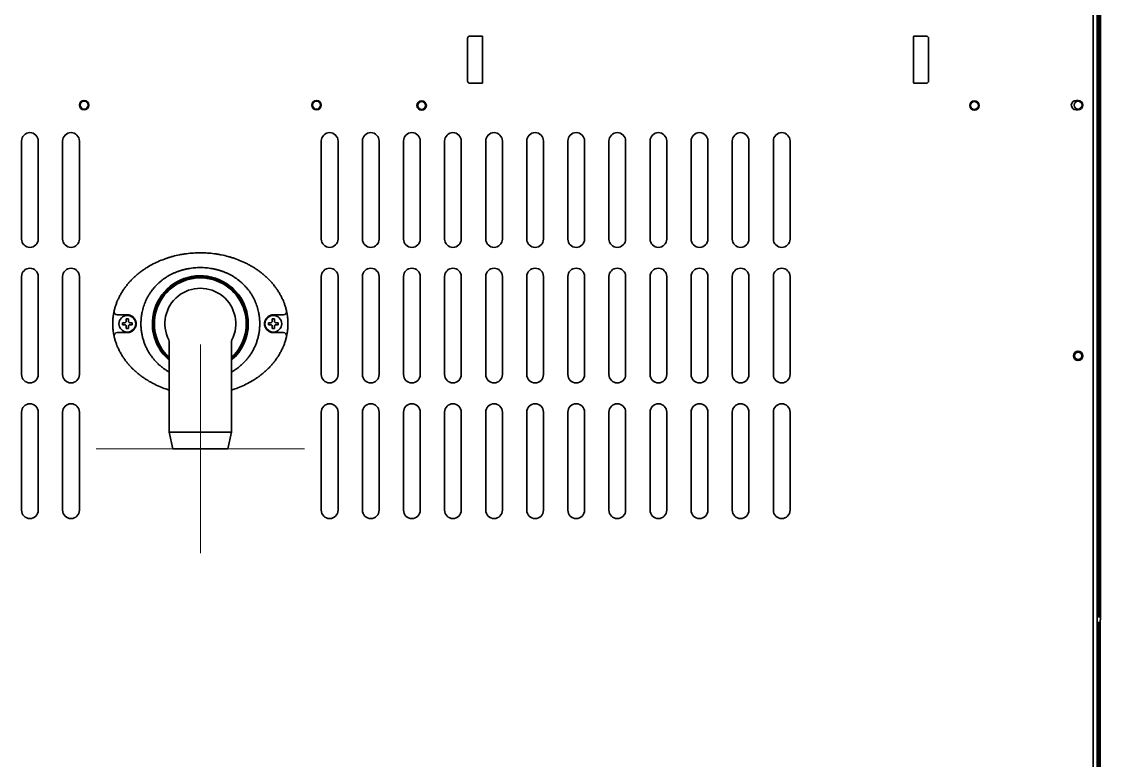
# Model space of a CAD drawing. Extents: x 5809 to 10669, y -850 to 3886.
# Drawn here: x 8717 to 9235, y 3190 to 3544 of the extents above; entities that cross this region are included whole.
import ezdxf

# ---------------------------------------------------------------- set-up
doc = ezdxf.new("R2010")
doc.units = 0
doc.header["$LTSCALE"] = 5
doc.layers.get('0').update_dxf_attribs({"linetype": 'CONTINUOUS', "lineweight": 0})
doc.layers.add('1', color=7, linetype='CONTINUOUS', true_color=0xffffff)

msp = doc.modelspace()

# ---------------------------------------------------------------- linework, layer by layer
at = {"color": 6}
for p, q in [((8803.07, 3389.13), (8803.07, 3289.13)), ((8753.07, 3339.13), (8853.07, 3339.13))]:
    msp.add_line(p, q, dxfattribs=at)
at = {"layer": '1', "color": 7, "linetype": 'Continuous', "lineweight": 35}
for p, q in [((9233.07, 2751.53), (9233.07, 3749.53)), ((9233.89, 3745.73), (9233.89, 3258.23)), ((9234.57, 3257.23), (9234.57, 3748.73)), ((9231.07, 2864.79), (9231.07, 3703.47)), ((8931.17, 3515.43), (8931.17, 3536.03)), ((8932.17, 3537.03), (8938.07, 3537.03)), ((8938.37, 3536.73), (8938.37, 3514.73)), ((9144.97, 3514.73), (9144.97, 3536.73)), ((9145.27, 3537.03), (9151.17, 3537.03)), ((9152.17, 3536.03), (9152.17, 3515.43)), ((8938.07, 3514.43), (8932.17, 3514.43)), ((9151.17, 3514.43), (9145.27, 3514.43)), ((9223.87, 3506.18), (9222.87, 3506.18)), ((9222.87, 3501.68), (9223.87, 3501.68)), ((8717.37, 3486.73), (8717.37, 3439.73)), ((8725.37, 3439.73), (8725.37, 3486.73)), ((8737.07, 3486.73), (8737.07, 3439.73)), ((8745.07, 3439.73), (8745.07, 3486.73)), ((8861.07, 3439.73), (8861.07, 3486.73)), ((8869.07, 3486.73), (8869.07, 3439.73)), ((8880.77, 3439.73), (8880.77, 3486.73)), ((8888.77, 3486.73), (8888.77, 3439.73)), ((8900.47, 3439.73), (8900.47, 3486.73)), ((8908.47, 3486.73), (8908.47, 3439.73)), ((8920.17, 3439.73), (8920.17, 3486.73)), ((8928.17, 3486.73), (8928.17, 3439.73)), ((8939.87, 3439.73), (8939.87, 3486.73)), ((8947.87, 3486.73), (8947.87, 3439.73)), ((8959.57, 3439.73), (8959.57, 3486.73)), ((8967.57, 3486.73), (8967.57, 3439.73)), ((8979.27, 3439.73), (8979.27, 3486.73)), ((8987.27, 3486.73), (8987.27, 3439.73)), ((8998.97, 3439.73), (8998.97, 3486.73)), ((9006.97, 3486.73), (9006.97, 3439.73)), ((9018.67, 3439.73), (9018.67, 3486.73)), ((9026.67, 3486.73), (9026.67, 3439.73)), ((9038.37, 3439.73), (9038.37, 3486.73)), ((9046.37, 3486.73), (9046.37, 3439.73)), ((9058.07, 3439.73), (9058.07, 3486.73)), ((9066.07, 3486.73), (9066.07, 3439.73)), ((9077.77, 3439.73), (9077.77, 3486.73)), ((9085.77, 3486.73), (9085.77, 3439.73)), ((8717.37, 3421.73), (8717.37, 3374.73)), ((8725.37, 3374.73), (8725.37, 3421.73)), ((8737.07, 3421.73), (8737.07, 3374.73)), ((8745.07, 3374.73), (8745.07, 3421.73)), ((8861.07, 3374.73), (8861.07, 3421.73)), ((8869.07, 3421.73), (8869.07, 3374.73)), ((8880.77, 3374.73), (8880.77, 3421.73)), ((8888.77, 3421.73), (8888.77, 3374.73)), ((8900.47, 3374.73), (8900.47, 3421.73)), ((8908.47, 3421.73), (8908.47, 3374.73)), ((8920.17, 3374.73), (8920.17, 3421.73)), ((8928.17, 3421.73), (8928.17, 3374.73)), ((8939.87, 3374.73), (8939.87, 3421.73)), ((8947.87, 3421.73), (8947.87, 3374.73)), ((8959.57, 3374.73), (8959.57, 3421.73)), ((8967.57, 3421.73), (8967.57, 3374.73)), ((8979.27, 3374.73), (8979.27, 3421.73)), ((8987.27, 3421.73), (8987.27, 3374.73)), ((8998.97, 3374.73), (8998.97, 3421.73)), ((9006.97, 3421.73), (9006.97, 3374.73)), ((9018.67, 3374.73), (9018.67, 3421.73)), ((9026.67, 3421.73), (9026.67, 3374.73)), ((9038.37, 3374.73), (9038.37, 3421.73)), ((9046.37, 3421.73), (9046.37, 3374.73)), ((9058.07, 3374.73), (9058.07, 3421.73)), ((9066.07, 3421.73), (9066.07, 3374.73)), ((9077.77, 3374.73), (9077.77, 3421.73)), ((9085.77, 3421.73), (9085.77, 3374.73)), ((8765.77, 3399.13), (8765.77, 3399.63)), ((8765.77, 3398.63), (8765.77, 3399.13)), ((8770.37, 3399.63), (8770.37, 3399.13)), ((8770.37, 3399.13), (8770.37, 3398.63)), ((8835.77, 3399.13), (8835.77, 3399.63)), ((8835.77, 3398.63), (8835.77, 3399.13)), ((8840.37, 3399.63), (8840.37, 3399.13)), ((8840.37, 3399.13), (8840.37, 3398.63)), ((8787.94, 3391.38), (8788.07, 3390.69)), ((8788.07, 3390.69), (8788.07, 3347.13)), ((8818.07, 3347.13), (8818.07, 3390.76)), ((8818.23, 3391.44), (8818.21, 3391.38)), ((8717.37, 3356.73), (8717.37, 3309.73)), ((8725.37, 3309.73), (8725.37, 3356.73)), ((8737.07, 3356.73), (8737.07, 3309.73)), ((8745.07, 3309.73), (8745.07, 3356.73)), ((8861.07, 3309.73), (8861.07, 3356.73)), ((8869.07, 3356.73), (8869.07, 3309.73)), ((8880.77, 3309.73), (8880.77, 3356.73)), ((8888.77, 3356.73), (8888.77, 3309.73)), ((8900.47, 3309.73), (8900.47, 3356.73)), ((8908.47, 3356.73), (8908.47, 3309.73)), ((8920.17, 3309.73), (8920.17, 3356.73)), ((8928.17, 3356.73), (8928.17, 3309.73)), ((8939.87, 3309.73), (8939.87, 3356.73)), ((8947.87, 3356.73), (8947.87, 3309.73)), ((8959.57, 3309.73), (8959.57, 3356.73)), ((8967.57, 3356.73), (8967.57, 3309.73)), ((8979.27, 3309.73), (8979.27, 3356.73)), ((8987.27, 3356.73), (8987.27, 3309.73)), ((8998.97, 3309.73), (8998.97, 3356.73)), ((9006.97, 3356.73), (9006.97, 3309.73)), ((9018.67, 3309.73), (9018.67, 3356.73)), ((9026.67, 3356.73), (9026.67, 3309.73)), ((9038.37, 3309.73), (9038.37, 3356.73)), ((9046.37, 3356.73), (9046.37, 3309.73)), ((9058.07, 3309.73), (9058.07, 3356.73)), ((9066.07, 3356.73), (9066.07, 3309.73)), ((9077.77, 3309.73), (9077.77, 3356.73)), ((9085.77, 3356.73), (9085.77, 3309.73)), ((8788.07, 3347.13), (8789.82, 3339.13)), ((8788.07, 3347.13), (8803.07, 3347.13)), ((8803.07, 3347.13), (8818.07, 3347.13)), ((8816.32, 3339.13), (8818.07, 3347.13)), ((8789.82, 3339.13), (8803.07, 3339.13)), ((8803.07, 3339.13), (8816.32, 3339.13)), ((9233.69, 2738.53), (9233.69, 3256.23)), ((9234.38, 2735.53), (9234.38, 3257.23))]:
    msp.add_line(p, q, dxfattribs=at)
for centre, radius in [((8747.37, 3503.93), 2.25), ((8747.37, 3503.93), 1.88), ((8858.77, 3503.93), 2.25), ((8858.77, 3503.93), 1.88), ((8909.17, 3503.73), 2.25), ((8909.17, 3503.73), 1.88), ((9174.17, 3503.73), 2.25), ((9174.17, 3503.73), 1.88), ((9223.87, 3503.93), 1.88), ((8768.07, 3399.13), 4), ((8838.07, 3399.13), 4), ((9223.87, 3383.73), 2.25), ((9223.87, 3383.73), 1.75)]:
    msp.add_circle(centre, radius, dxfattribs=at)
for centre, radius, start, end in [((8932.17, 3536.03), 1, 90, 180), ((8938.07, 3536.73), 0.3, 0, 90), ((9145.27, 3536.73), 0.3, 90, 180), ((9151.17, 3536.03), 1, 0, 90), ((8932.17, 3515.43), 1, 180, 270), ((8938.07, 3514.73), 0.3, 270, 0), ((9145.27, 3514.73), 0.3, 180, 270), ((9151.17, 3515.43), 1, 270, 0), ((9222.87, 3503.93), 2.25, 90, 270), ((9223.87, 3503.93), 2.25, 270, 90), ((8721.37, 3486.73), 4, 0, 180), ((8741.07, 3486.73), 4, 0, 180), ((8865.07, 3486.73), 4, 0, 180), ((8884.77, 3486.73), 4, 0, 180), ((8904.47, 3486.73), 4, 0, 180), ((8924.17, 3486.73), 4, 0, 180), ((8943.87, 3486.73), 4, 0, 180), ((8963.57, 3486.73), 4, 0, 180), ((8983.27, 3486.73), 4, 0, 180), ((9002.97, 3486.73), 4, 0, 180), ((9022.67, 3486.73), 4, 0, 180), ((9042.37, 3486.73), 4, 0, 180), ((9062.07, 3486.73), 4, 0, 180), ((9081.77, 3486.73), 4, 0, 180), ((8721.37, 3439.73), 4, 180, 0), ((8741.07, 3439.73), 4, 180, 0), ((8865.07, 3439.73), 4, 180, 0), ((8884.77, 3439.73), 4, 180, 0), ((8904.47, 3439.73), 4, 180, 0), ((8924.17, 3439.73), 4, 180, 0), ((8943.87, 3439.73), 4, 180, 0), ((8963.57, 3439.73), 4, 180, 0), ((8983.27, 3439.73), 4, 180, 0), ((9002.97, 3439.73), 4, 180, 0), ((9022.67, 3439.73), 4, 180, 0), ((9042.37, 3439.73), 4, 180, 0), ((9062.07, 3439.73), 4, 180, 0), ((9081.77, 3439.73), 4, 180, 0), ((8721.37, 3421.73), 4, 0, 180), ((8741.07, 3421.73), 4, 0, 180), ((8865.07, 3421.73), 4, 0, 180), ((8884.77, 3421.73), 4, 0, 180), ((8904.47, 3421.73), 4, 0, 180), ((8924.17, 3421.73), 4, 0, 180), ((8943.87, 3421.73), 4, 0, 180), ((8963.57, 3421.73), 4, 0, 180), ((8983.27, 3421.73), 4, 0, 180), ((9002.97, 3421.73), 4, 0, 180), ((9022.67, 3421.73), 4, 0, 180), ((9042.37, 3421.73), 4, 0, 180), ((9062.07, 3421.73), 4, 0, 180), ((9081.77, 3421.73), 4, 0, 180), ((8803.07, 3399.13), 23, 0, 229.2919), ((8803.07, 3399.13), 22.75, 311.2537, 228.7462), ((8803.07, 3399.13), 22.25, 90, 227.6156), ((8803.07, 3399.13), 22, 312.9883, 227.0118), ((8803.07, 3399.13), 22.25, 312.3844, 90), ((8803.07, 3399.13), 17, 332.905, 207.0951), ((8803.07, 3399.13), 23, 310.7025, 0), ((8721.37, 3374.73), 4, 180, 0), ((8741.07, 3374.73), 4, 180, 0), ((8865.07, 3374.73), 4, 180, 0), ((8884.77, 3374.73), 4, 180, 0), ((8904.47, 3374.73), 4, 180, 0), ((8924.17, 3374.73), 4, 180, 0), ((8943.87, 3374.73), 4, 180, 0), ((8963.57, 3374.73), 4, 180, 0), ((8983.27, 3374.73), 4, 180, 0), ((9002.97, 3374.73), 4, 180, 0), ((9022.67, 3374.73), 4, 180, 0), ((9042.37, 3374.73), 4, 180, 0), ((9062.07, 3374.73), 4, 180, 0), ((9081.77, 3374.73), 4, 180, 0), ((8721.37, 3356.73), 4, 0, 180), ((8741.07, 3356.73), 4, 0, 180), ((8865.07, 3356.73), 4, 0, 180), ((8884.77, 3356.73), 4, 0, 180), ((8904.47, 3356.73), 4, 0, 180), ((8924.17, 3356.73), 4, 0, 180), ((8943.87, 3356.73), 4, 0, 180), ((8963.57, 3356.73), 4, 0, 180), ((8983.27, 3356.73), 4, 0, 180), ((9002.97, 3356.73), 4, 0, 180), ((9022.67, 3356.73), 4, 0, 180), ((9042.37, 3356.73), 4, 0, 180), ((9062.07, 3356.73), 4, 0, 180), ((9081.77, 3356.73), 4, 0, 180), ((8721.37, 3309.73), 4, 180, 0), ((8741.07, 3309.73), 4, 180, 0), ((8865.07, 3309.73), 4, 180, 0), ((8884.77, 3309.73), 4, 180, 0), ((8904.47, 3309.73), 4, 180, 0), ((8924.17, 3309.73), 4, 180, 0), ((8943.87, 3309.73), 4, 180, 0), ((8963.57, 3309.73), 4, 180, 0), ((8983.27, 3309.73), 4, 180, 0), ((9002.97, 3309.73), 4, 180, 0), ((9022.67, 3309.73), 4, 180, 0), ((9042.37, 3309.73), 4, 180, 0), ((9062.07, 3309.73), 4, 180, 0), ((9081.77, 3309.73), 4, 180, 0)]:
    msp.add_arc(centre, radius, start, end, dxfattribs=at)
for centre, major_axis, start_param, end_param in [((8763.2, 3404.8), (-1.46, 0.32), 0, 1.780119), ((8842.95, 3404.8), (1.46, 0.32), 4.503066, 6.283185), ((8842.95, 3393.45), (-1.46, 0.32), 3.141593, 4.921712)]:
    msp.add_ellipse(centre, major_axis=major_axis, ratio=0.959106, start_param=start_param, end_param=end_param, dxfattribs=at)
at = {"layer": '1', "color": 7, "linetype": 'Continuous', "lineweight": 35, "extrusion": (0, 0, -1)}
msp.add_ellipse((8763.2, 3393.45), major_axis=(1.46, 0.32), ratio=0.959106, start_param=3.141593, end_param=4.921712, dxfattribs=at)
at = {"layer": '1', "color": 7, "linetype": 'Continuous', "lineweight": 35}
for points, degree, knots in [([(8761.73, 3405.12), (8761.86, 3405.67), (8761.99, 3406.22), (8762.3, 3407.31), (8762.64, 3408.38), (8763.05, 3409.44), (8763.32, 3410.09), (8763.37, 3410.22), (8763.48, 3410.48), (8763.65, 3410.87), (8763.83, 3411.25), (8764.2, 3412.01), (8764.46, 3412.51), (8765, 3413.49), (8765.28, 3413.97), (8765.87, 3414.92), (8766.18, 3415.38), (8766.82, 3416.3), (8767.16, 3416.76), (8767.67, 3417.42), (8767.85, 3417.64), (8768.12, 3417.97), (8768.21, 3418.08), (8768.39, 3418.3), (8768.84, 3418.83), (8769.31, 3419.36), (8770.08, 3420.17), (8770.87, 3420.97), (8772.1, 3422.11), (8772.96, 3422.83), (8773.83, 3423.54), (8774.27, 3423.88), (8774.95, 3424.38), (8775.18, 3424.54), (8775.52, 3424.79), (8775.64, 3424.87), (8775.87, 3425.03), (8775.99, 3425.11), (8776.57, 3425.5), (8777.04, 3425.81), (8778.47, 3426.7), (8779.45, 3427.25), (8781.43, 3428.28), (8782.44, 3428.76), (8784.5, 3429.64), (8785.55, 3430.04), (8786.74, 3430.45), (8786.88, 3430.5), (8787.14, 3430.59), (8787.28, 3430.63), (8787.68, 3430.76), (8787.95, 3430.85), (8788.76, 3431.09), (8789.3, 3431.25), (8790.93, 3431.69), (8792.02, 3431.94), (8793.4, 3432.21), (8793.82, 3432.29), (8794.24, 3432.36), (8794.51, 3432.41), (8794.65, 3432.43), (8795.35, 3432.55), (8795.9, 3432.63), (8797.57, 3432.84), (8798.68, 3432.95), (8800.91, 3433.09), (8802.02, 3433.13), (8804.24, 3433.12), (8805.35, 3433.09), (8807.58, 3432.94), (8808.69, 3432.83), (8810.36, 3432.61), (8810.91, 3432.53), (8811.61, 3432.41), (8811.75, 3432.39), (8812.02, 3432.34), (8812.44, 3432.27), (8812.85, 3432.19), (8814.23, 3431.92), (8815.32, 3431.66), (8816.93, 3431.22), (8817.47, 3431.07), (8818.53, 3430.74), (8819.06, 3430.57), (8820.63, 3430.03), (8821.66, 3429.63), (8823.71, 3428.75), (8824.71, 3428.28), (8826.2, 3427.51), (8826.7, 3427.24), (8827.43, 3426.82), (8827.67, 3426.68), (8828.04, 3426.47), (8828.16, 3426.39), (8828.4, 3426.25), (8829, 3425.88), (8829.59, 3425.5), (8830.52, 3424.87), (8830.98, 3424.54), (8831.87, 3423.88), (8832.32, 3423.54), (8833.18, 3422.83), (8834.04, 3422.11), (8834.86, 3421.36), (8835.66, 3420.58), (8836.06, 3420.18), (8836.83, 3419.36), (8837.2, 3418.94), (8837.66, 3418.41), (8837.75, 3418.3), (8837.94, 3418.08), (8838.21, 3417.76), (8838.47, 3417.43), (8838.99, 3416.76), (8839.32, 3416.31), (8839.96, 3415.39), (8840.27, 3414.92), (8840.86, 3413.97), (8841.14, 3413.49), (8841.69, 3412.51), (8841.94, 3412.02), (8842.43, 3411.01), (8842.66, 3410.49), (8842.93, 3409.84), (8842.99, 3409.71), (8843.09, 3409.45), (8843.14, 3409.32), (8843.29, 3408.92), (8843.39, 3408.65), (8843.67, 3407.85), (8843.84, 3407.31), (8844.15, 3406.22), (8844.29, 3405.68), (8844.41, 3405.12)], 3, [0, 0, 0, 0, 0.015625, 0.015625, 0.03125, 0.046875, 0.046875, 0.050781, 0.050781, 0.054687, 0.0625, 0.0625, 0.078125, 0.078125, 0.09375, 0.09375, 0.109375, 0.109375, 0.125, 0.125, 0.132812, 0.132812, 0.136719, 0.136719, 0.140625, 0.15625, 0.15625, 0.171875, 0.1875, 0.203125, 0.203125, 0.21875, 0.21875, 0.226562, 0.226562, 0.230469, 0.230469, 0.234375, 0.234375, 0.25, 0.25, 0.28125, 0.28125, 0.3125, 0.3125, 0.34375, 0.34375, 0.347656, 0.347656, 0.351562, 0.351562, 0.359375, 0.359375, 0.375, 0.375, 0.40625, 0.40625, 0.414062, 0.417969, 0.417969, 0.421875, 0.421875, 0.4375, 0.4375, 0.46875, 0.46875, 0.5, 0.5, 0.53125, 0.53125, 0.5625, 0.5625, 0.578125, 0.578125, 0.582031, 0.582031, 0.585937, 0.59375, 0.59375, 0.625, 0.625, 0.640625, 0.640625, 0.65625, 0.65625, 0.6875, 0.6875, 0.71875, 0.71875, 0.734375, 0.734375, 0.742187, 0.742187, 0.746094, 0.746094, 0.75, 0.765625, 0.765625, 0.78125, 0.78125, 0.796875, 0.796875, 0.8125, 0.828125, 0.828125, 0.84375, 0.84375, 0.859375, 0.859375, 0.863281, 0.863281, 0.867187, 0.875, 0.875, 0.890625, 0.890625, 0.90625, 0.90625, 0.921875, 0.921875, 0.9375, 0.9375, 0.953125, 0.953125, 0.957031, 0.957031, 0.960937, 0.960937, 0.96875, 0.96875, 0.984375, 0.984375, 1, 1, 1, 1]), ([(8831.56, 3399.13), (8831.56, 3404.73), (8827.1, 3414.92), (8823.01, 3418.66), (8819.03, 3422.3), (8813.75, 3424.21), (8808.67, 3426.04), (8797.48, 3426.04), (8792.4, 3424.21), (8787.12, 3422.31), (8783.14, 3418.66), (8779.05, 3414.93), (8774.59, 3404.73), (8774.59, 3399.13)], 2, [0, 0, 0, 0.125, 0.25, 0.25, 0.375, 0.375, 0.5, 0.625, 0.625, 0.75, 0.75, 0.875, 1, 1, 1]), ([(8761.36, 3403.09), (8761.38, 3403.2), (8761.41, 3403.43), (8761.45, 3403.64), (8761.47, 3403.77), (8761.47, 3403.8), (8761.48, 3403.85), (8761.5, 3403.93), (8761.51, 3404.01), (8761.54, 3404.16), (8761.55, 3404.25), (8761.58, 3404.36), (8761.58, 3404.39), (8761.59, 3404.43), (8761.59, 3404.45), (8761.61, 3404.52), (8761.62, 3404.6), (8761.64, 3404.68), (8761.65, 3404.73), (8761.65, 3404.75), (8761.66, 3404.79), (8761.67, 3404.8), (8761.68, 3404.89), (8761.7, 3404.95), (8761.71, 3405.02), (8761.72, 3405.04), (8761.72, 3405.08), (8761.73, 3405.09), (8761.73, 3405.11), (8761.73, 3405.11), (8761.73, 3405.12)], 3, [0, 0, 0, 0, 0.125, 0.25, 0.25, 0.28125, 0.28125, 0.3125, 0.375, 0.375, 0.5, 0.5, 0.53125, 0.53125, 0.5625, 0.5625, 0.625, 0.6875, 0.6875, 0.71875, 0.71875, 0.75, 0.75, 0.875, 0.875, 0.9375, 0.9375, 0.96875, 0.96875, 1, 1, 1, 1]), ([(8763.44, 3403.37), (8763.42, 3403.37), (8763.39, 3403.37), (8763.35, 3403.37), (8763.33, 3403.37), (8763.3, 3403.37), (8763.29, 3403.37), (8763.26, 3403.37), (8763.25, 3403.37), (8763.24, 3403.37), (8763.23, 3403.37), (8763.23, 3403.37), (8763.22, 3403.36), (8763.21, 3403.36), (8763.21, 3403.36), (8763.2, 3403.36), (8763.2, 3403.36), (8763.2, 3403.36), (8763.2, 3403.36), (8763.2, 3403.36)], 3, [0, 0, 0, 0, 0.25, 0.25, 0.5, 0.5, 0.625, 0.625, 0.75, 0.75, 0.8125, 0.8125, 0.875, 0.875, 0.9375, 0.9375, 0.96875, 0.96875, 1, 1, 1, 1]), ([(8771.58, 3401.53), (8771.55, 3401.57), (8771.52, 3401.61), (8771.47, 3401.68), (8771.44, 3401.72), (8771.35, 3401.83), (8771.29, 3401.9), (8771.11, 3402.11), (8770.98, 3402.23), (8770.78, 3402.41), (8770.71, 3402.46), (8770.57, 3402.57), (8770.5, 3402.62), (8770.28, 3402.76), (8770.13, 3402.85), (8769.95, 3402.94), (8769.91, 3402.96), (8769.83, 3402.99), (8769.79, 3403.01), (8769.68, 3403.06), (8769.6, 3403.09), (8769.37, 3403.18), (8769.21, 3403.22), (8768.89, 3403.3), (8768.73, 3403.33), (8768.41, 3403.37), (8768.24, 3403.38), (8768.07, 3403.38)], 3, [0, 0, 0, 0, 0.03125, 0.03125, 0.0625, 0.0625, 0.125, 0.125, 0.25, 0.25, 0.3125, 0.3125, 0.375, 0.375, 0.5, 0.5, 0.53125, 0.53125, 0.5625, 0.5625, 0.625, 0.625, 0.75, 0.75, 0.875, 0.875, 1, 1, 1, 1]), ([(8838.07, 3403.38), (8837.99, 3403.38), (8837.91, 3403.37), (8837.74, 3403.36), (8837.66, 3403.36), (8837.41, 3403.33), (8837.25, 3403.3), (8836.93, 3403.22), (8836.77, 3403.18), (8836.46, 3403.06), (8836.31, 3403), (8836.12, 3402.9), (8836.08, 3402.88), (8836.01, 3402.84), (8835.9, 3402.78), (8835.79, 3402.71), (8835.68, 3402.64), (8835.64, 3402.61), (8835.57, 3402.56), (8835.47, 3402.49), (8835.37, 3402.4), (8835.17, 3402.23), (8835.04, 3402.11), (8834.85, 3401.9), (8834.79, 3401.83), (8834.68, 3401.68), (8834.62, 3401.61), (8834.57, 3401.53)], 3, [0, 0, 0, 0, 0.0625, 0.0625, 0.125, 0.125, 0.25, 0.25, 0.375, 0.375, 0.5, 0.5, 0.53125, 0.53125, 0.5625, 0.625, 0.625, 0.65625, 0.65625, 0.6875, 0.75, 0.75, 0.875, 0.875, 0.9375, 0.9375, 1, 1, 1, 1]), ([(8842.95, 3403.36), (8842.95, 3403.36), (8842.94, 3403.36), (8842.94, 3403.36), (8842.93, 3403.36), (8842.92, 3403.36), (8842.92, 3403.37), (8842.91, 3403.37), (8842.91, 3403.37), (8842.89, 3403.37), (8842.88, 3403.37), (8842.86, 3403.37), (8842.85, 3403.37), (8842.82, 3403.37), (8842.8, 3403.37), (8842.75, 3403.37), (8842.73, 3403.37), (8842.71, 3403.37)], 3, [0, 0, 0, 0, 0.0625, 0.0625, 0.125, 0.125, 0.1875, 0.1875, 0.25, 0.25, 0.375, 0.375, 0.5, 0.5, 0.75, 0.75, 1, 1, 1, 1]), ([(8844.41, 3405.12), (8844.41, 3405.11), (8844.42, 3405.11), (8844.42, 3405.09), (8844.43, 3405.06), (8844.43, 3405.02), (8844.45, 3404.95), (8844.46, 3404.89), (8844.48, 3404.8), (8844.48, 3404.79), (8844.49, 3404.75), (8844.5, 3404.7), (8844.51, 3404.64), (8844.54, 3404.52), (8844.56, 3404.44), (8844.58, 3404.32), (8844.58, 3404.3), (8844.59, 3404.25), (8844.6, 3404.18), (8844.62, 3404.11), (8844.64, 3403.96), (8844.66, 3403.86), (8844.69, 3403.7), (8844.7, 3403.64), (8844.72, 3403.53), (8844.73, 3403.48), (8844.75, 3403.32), (8844.77, 3403.2), (8844.78, 3403.09)], 3, [0, 0, 0, 0, 0.03125, 0.03125, 0.0625, 0.125, 0.125, 0.25, 0.25, 0.28125, 0.28125, 0.3125, 0.375, 0.375, 0.5, 0.5, 0.53125, 0.53125, 0.5625, 0.625, 0.625, 0.75, 0.75, 0.8125, 0.8125, 0.875, 0.875, 1, 1, 1, 1]), ([(8761.07, 3399.13), (8761.07, 3399.15), (8761.07, 3399.17), (8761.07, 3399.21), (8761.07, 3399.27), (8761.07, 3399.42), (8761.08, 3399.71), (8761.09, 3400.29), (8761.14, 3401.11), (8761.2, 3401.77), (8761.27, 3402.43), (8761.31, 3402.76), (8761.36, 3403.09)], 3, [0, 0, 0, 0, 0.015625, 0.015625, 0.03125, 0.0625, 0.125, 0.25, 0.5, 0.75, 0.75, 1, 1, 1, 1]), ([(8761.36, 3395.16), (8761.27, 3395.82), (8761.19, 3396.48), (8761.13, 3397.3), (8761.12, 3397.47), (8761.1, 3397.8), (8761.1, 3397.97), (8761.08, 3398.46), (8761.07, 3398.79), (8761.07, 3399.13)], 3, [0, 0, 0, 0, 0.5, 0.5, 0.625, 0.625, 0.75, 0.75, 1, 1, 1, 1]), ([(8765.77, 3399.63), (8765.98, 3399.63), (8766.19, 3399.63), (8766.51, 3399.63), (8766.62, 3399.63), (8766.84, 3399.63), (8766.96, 3399.63), (8767.07, 3399.63)], 3, [0, 0, 0, 0, 0.5, 0.5, 0.75, 0.75, 1, 1, 1, 1]), ([(8767.57, 3396.83), (8767.57, 3397.03), (8767.57, 3397.24), (8767.57, 3397.56), (8767.57, 3397.67), (8767.57, 3397.9), (8767.57, 3398.01), (8767.57, 3398.13)], 3, [0, 0, 0, 0, 0.5, 0.5, 0.75, 0.75, 1, 1, 1, 1]), ([(8768.57, 3401.43), (8768.57, 3401.22), (8768.57, 3401.01), (8768.57, 3400.69), (8768.57, 3400.58), (8768.57, 3400.35), (8768.57, 3400.24), (8768.57, 3400.13)], 3, [0, 0, 0, 0, 0.5, 0.5, 0.75, 0.75, 1, 1, 1, 1]), ([(8770.37, 3398.63), (8770.17, 3398.63), (8769.96, 3398.63), (8769.64, 3398.63), (8769.53, 3398.63), (8769.3, 3398.63), (8769.19, 3398.63), (8769.07, 3398.63)], 3, [0, 0, 0, 0, 0.5, 0.5, 0.75, 0.75, 1, 1, 1, 1]), ([(8772.32, 3399.13), (8772.32, 3399.18), (8772.32, 3399.24), (8772.32, 3399.35), (8772.31, 3399.4), (8772.3, 3399.57), (8772.29, 3399.68), (8772.25, 3399.89), (8772.23, 3400), (8772.18, 3400.21), (8772.16, 3400.31), (8772.11, 3400.47), (8772.09, 3400.52), (8772.06, 3400.59), (8772.05, 3400.62), (8772.03, 3400.67), (8772.02, 3400.69), (8771.97, 3400.82), (8771.93, 3400.92), (8771.79, 3401.2), (8771.69, 3401.37), (8771.58, 3401.53)], 3, [0, 0, 0, 0, 0.0625, 0.0625, 0.125, 0.125, 0.25, 0.25, 0.375, 0.375, 0.5, 0.5, 0.5625, 0.5625, 0.59375, 0.59375, 0.625, 0.625, 0.75, 0.75, 1, 1, 1, 1]), ([(8771.58, 3396.73), (8771.61, 3396.77), (8771.63, 3396.81), (8771.69, 3396.89), (8771.71, 3396.93), (8771.79, 3397.06), (8771.84, 3397.15), (8771.93, 3397.34), (8771.97, 3397.43), (8772.05, 3397.63), (8772.09, 3397.73), (8772.14, 3397.88), (8772.15, 3397.94), (8772.18, 3398.04), (8772.2, 3398.1), (8772.23, 3398.26), (8772.26, 3398.36), (8772.29, 3398.58), (8772.31, 3398.8), (8772.32, 3399.02), (8772.32, 3399.13)], 3, [0, 0, 0, 0, 0.0625, 0.0625, 0.125, 0.125, 0.25, 0.25, 0.375, 0.375, 0.5, 0.5, 0.5625, 0.5625, 0.625, 0.625, 0.75, 0.75, 0.875, 1, 1, 1, 1]), ([(8774.59, 3399.12), (8774.59, 3398.7), (8774.61, 3397.66), (8774.75, 3396.03), (8775.02, 3394.24), (8775.4, 3392.51), (8775.89, 3390.82), (8776.48, 3389.18), (8777.18, 3387.58), (8777.99, 3386.04), (8778.89, 3384.55), (8779.89, 3383.14), (8780.98, 3381.79), (8782.15, 3380.51), (8783.4, 3379.32), (8784.73, 3378.22), (8786.14, 3377.2), (8787.26, 3376.49), (8787.9, 3376.12), (8788.05, 3376.04)], 3, [0, 0, 0, 0, 0.044831, 0.110517, 0.174341, 0.236973, 0.299121, 0.361181, 0.423203, 0.48514, 0.547038, 0.608955, 0.670902, 0.732897, 0.794969, 0.857121, 0.919399, 0.981998, 1, 1, 1, 1]), ([(8818.1, 3376.04), (8818.37, 3376.19), (8819.13, 3376.63), (8820.35, 3377.43), (8821.73, 3378.47), (8823.04, 3379.59), (8824.28, 3380.8), (8825.43, 3382.09), (8826.5, 3383.46), (8827.47, 3384.89), (8828.35, 3386.39), (8829.13, 3387.95), (8829.81, 3389.56), (8830.39, 3391.24), (8830.87, 3393), (8831.25, 3394.89), (8831.5, 3396.94), (8831.56, 3398.38), (8831.56, 3399.13)], 3, [0, 0, 0, 0, 0.033024, 0.095303, 0.157428, 0.2195, 0.281496, 0.34342, 0.405324, 0.467251, 0.529184, 0.591089, 0.653132, 0.715886, 0.780091, 0.84721, 0.920285, 1, 1, 1, 1]), ([(8834.57, 3401.53), (8834.54, 3401.49), (8834.51, 3401.45), (8834.46, 3401.36), (8834.43, 3401.32), (8834.36, 3401.19), (8834.31, 3401.1), (8834.22, 3400.92), (8834.17, 3400.82), (8834.09, 3400.62), (8834.06, 3400.52), (8834.01, 3400.37), (8833.99, 3400.32), (8833.96, 3400.21), (8833.95, 3400.16), (8833.91, 3400), (8833.89, 3399.89), (8833.86, 3399.67), (8833.83, 3399.46), (8833.82, 3399.24), (8833.82, 3399.13)], 3, [0, 0, 0, 0, 0.0625, 0.0625, 0.125, 0.125, 0.25, 0.25, 0.375, 0.375, 0.5, 0.5, 0.5625, 0.5625, 0.625, 0.625, 0.75, 0.75, 0.875, 1, 1, 1, 1]), ([(8833.82, 3399.13), (8833.82, 3399.07), (8833.82, 3399.02), (8833.83, 3398.91), (8833.83, 3398.85), (8833.84, 3398.69), (8833.86, 3398.58), (8833.89, 3398.36), (8833.91, 3398.25), (8833.96, 3398.04), (8833.99, 3397.94), (8834.04, 3397.79), (8834.06, 3397.73), (8834.08, 3397.66), (8834.09, 3397.63), (8834.11, 3397.58), (8834.12, 3397.56), (8834.17, 3397.43), (8834.22, 3397.34), (8834.36, 3397.06), (8834.46, 3396.88), (8834.57, 3396.73)], 3, [0, 0, 0, 0, 0.0625, 0.0625, 0.125, 0.125, 0.25, 0.25, 0.375, 0.375, 0.5, 0.5, 0.5625, 0.5625, 0.59375, 0.59375, 0.625, 0.625, 0.75, 0.75, 1, 1, 1, 1]), ([(8835.77, 3399.63), (8835.98, 3399.63), (8836.19, 3399.63), (8836.51, 3399.63), (8836.62, 3399.63), (8836.84, 3399.63), (8836.96, 3399.63), (8837.07, 3399.63)], 3, [0, 0, 0, 0, 0.5, 0.5, 0.75, 0.75, 1, 1, 1, 1]), ([(8837.57, 3396.83), (8837.57, 3397.03), (8837.57, 3397.24), (8837.57, 3397.56), (8837.57, 3397.67), (8837.57, 3397.9), (8837.57, 3398.01), (8837.57, 3398.13)], 3, [0, 0, 0, 0, 0.5, 0.5, 0.75, 0.75, 1, 1, 1, 1]), ([(8838.57, 3401.43), (8838.57, 3401.22), (8838.57, 3401.01), (8838.57, 3400.69), (8838.57, 3400.58), (8838.57, 3400.35), (8838.57, 3400.24), (8838.57, 3400.13)], 3, [0, 0, 0, 0, 0.5, 0.5, 0.75, 0.75, 1, 1, 1, 1]), ([(8840.37, 3398.63), (8840.17, 3398.63), (8839.96, 3398.63), (8839.64, 3398.63), (8839.53, 3398.63), (8839.3, 3398.63), (8839.19, 3398.63), (8839.07, 3398.63)], 3, [0, 0, 0, 0, 0.5, 0.5, 0.75, 0.75, 1, 1, 1, 1]), ([(8844.78, 3403.09), (8844.88, 3402.44), (8844.95, 3401.78), (8845.05, 3400.45), (8845.07, 3399.79), (8845.07, 3399.13)], 3, [0, 0, 0, 0, 0.5, 0.5, 1, 1, 1, 1]), ([(8845.07, 3399.13), (8845.07, 3399.04), (8845.07, 3398.96), (8845.07, 3398.79), (8845.07, 3398.55), (8845.05, 3397.97), (8845.02, 3397.47), (8844.95, 3396.48), (8844.88, 3395.82), (8844.78, 3395.16)], 3, [0, 0, 0, 0, 0.0625, 0.0625, 0.125, 0.25, 0.5, 0.5, 1, 1, 1, 1]), ([(8761.73, 3393.13), (8761.73, 3393.15), (8761.73, 3393.17), (8761.72, 3393.21), (8761.71, 3393.23), (8761.7, 3393.31), (8761.68, 3393.36), (8761.67, 3393.45), (8761.66, 3393.46), (8761.65, 3393.5), (8761.64, 3393.55), (8761.63, 3393.61), (8761.62, 3393.67), (8761.62, 3393.69), (8761.61, 3393.73), (8761.6, 3393.75), (8761.59, 3393.82), (8761.58, 3393.86), (8761.56, 3394), (8761.54, 3394.1), (8761.51, 3394.24), (8761.5, 3394.3), (8761.49, 3394.37), (8761.48, 3394.4), (8761.47, 3394.45), (8761.47, 3394.48), (8761.45, 3394.61), (8761.43, 3394.72), (8761.4, 3394.88), (8761.39, 3394.94), (8761.38, 3395.05), (8761.37, 3395.1), (8761.36, 3395.16)], 3, [0, 0, 0, 0, 0.0625, 0.0625, 0.125, 0.125, 0.25, 0.25, 0.28125, 0.28125, 0.3125, 0.375, 0.375, 0.40625, 0.40625, 0.4375, 0.4375, 0.5, 0.5, 0.625, 0.625, 0.6875, 0.6875, 0.71875, 0.71875, 0.75, 0.75, 0.875, 0.875, 0.9375, 0.9375, 1, 1, 1, 1]), ([(8788.05, 3367.38), (8787.55, 3367.53), (8787.06, 3367.69), (8785.52, 3368.22), (8784.48, 3368.62), (8782.44, 3369.5), (8781.43, 3369.97), (8779.94, 3370.75), (8779.45, 3371.01), (8778.72, 3371.43), (8778.47, 3371.57), (8778.11, 3371.79), (8777.99, 3371.86), (8777.75, 3372.01), (8777.15, 3372.37), (8776.56, 3372.76), (8775.63, 3373.39), (8775.17, 3373.71), (8774.27, 3374.38), (8773.83, 3374.72), (8772.96, 3375.42), (8772.11, 3376.14), (8771.29, 3376.9), (8770.48, 3377.67), (8770.09, 3378.07), (8769.32, 3378.89), (8768.94, 3379.31), (8768.48, 3379.84), (8768.39, 3379.95), (8768.21, 3380.17), (8767.94, 3380.5), (8767.68, 3380.83), (8767.16, 3381.49), (8766.83, 3381.95), (8766.19, 3382.86), (8765.88, 3383.33), (8765.28, 3384.28), (8765, 3384.76), (8764.46, 3385.74), (8764.2, 3386.23), (8763.72, 3387.25), (8763.48, 3387.76), (8763.21, 3388.41), (8763.16, 3388.54), (8763.06, 3388.8), (8763, 3388.94), (8762.85, 3389.33), (8762.76, 3389.6), (8762.48, 3390.4), (8762.3, 3390.94), (8762, 3392.03), (8761.86, 3392.58), (8761.73, 3393.13)], 3, [0, 0, 0, 0, 0.040767, 0.040767, 0.12797, 0.12797, 0.215173, 0.215173, 0.258775, 0.258775, 0.280576, 0.280576, 0.291476, 0.291476, 0.302376, 0.345978, 0.345978, 0.389579, 0.389579, 0.433181, 0.433181, 0.476782, 0.520384, 0.520384, 0.563985, 0.563985, 0.607587, 0.607587, 0.618487, 0.618487, 0.629387, 0.651188, 0.651188, 0.69479, 0.69479, 0.738391, 0.738391, 0.781993, 0.781993, 0.825594, 0.825594, 0.869196, 0.869196, 0.880096, 0.880096, 0.890996, 0.890996, 0.912797, 0.912797, 0.956399, 0.956399, 1, 1, 1, 1]), ([(8763.2, 3394.9), (8763.2, 3394.89), (8763.2, 3394.89), (8763.21, 3394.89), (8763.21, 3394.89), (8763.22, 3394.89), (8763.23, 3394.89), (8763.23, 3394.89), (8763.24, 3394.89), (8763.25, 3394.88), (8763.26, 3394.88), (8763.29, 3394.88), (8763.3, 3394.88), (8763.33, 3394.88), (8763.35, 3394.88), (8763.39, 3394.88), (8763.42, 3394.88), (8763.44, 3394.88)], 3, [0, 0, 0, 0, 0.0625, 0.0625, 0.125, 0.125, 0.1875, 0.1875, 0.25, 0.25, 0.375, 0.375, 0.5, 0.5, 0.75, 0.75, 1, 1, 1, 1]), ([(8768.07, 3394.88), (8768.16, 3394.88), (8768.24, 3394.88), (8768.41, 3394.89), (8768.49, 3394.9), (8768.73, 3394.92), (8768.9, 3394.95), (8769.22, 3395.03), (8769.37, 3395.08), (8769.68, 3395.19), (8769.84, 3395.26), (8770.02, 3395.35), (8770.06, 3395.37), (8770.14, 3395.41), (8770.25, 3395.47), (8770.36, 3395.54), (8770.47, 3395.61), (8770.5, 3395.64), (8770.57, 3395.69), (8770.68, 3395.77), (8770.78, 3395.85), (8770.98, 3396.02), (8771.11, 3396.15), (8771.29, 3396.35), (8771.35, 3396.42), (8771.47, 3396.57), (8771.53, 3396.65), (8771.58, 3396.73)], 3, [0, 0, 0, 0, 0.0625, 0.0625, 0.125, 0.125, 0.25, 0.25, 0.375, 0.375, 0.5, 0.5, 0.53125, 0.53125, 0.5625, 0.625, 0.625, 0.65625, 0.65625, 0.6875, 0.75, 0.75, 0.875, 0.875, 0.9375, 0.9375, 1, 1, 1, 1]), ([(8844.41, 3393.13), (8844.29, 3392.58), (8844.15, 3392.03), (8843.84, 3390.95), (8843.5, 3389.87), (8843.1, 3388.82), (8842.83, 3388.16), (8842.77, 3388.03), (8842.66, 3387.77), (8842.49, 3387.39), (8842.31, 3387), (8841.95, 3386.24), (8841.69, 3385.75), (8841.15, 3384.77), (8840.86, 3384.28), (8840.27, 3383.33), (8839.96, 3382.87), (8839.32, 3381.95), (8838.99, 3381.5), (8838.47, 3380.83), (8838.3, 3380.61), (8838.03, 3380.28), (8837.94, 3380.17), (8837.76, 3379.96), (8837.3, 3379.42), (8836.83, 3378.9), (8836.06, 3378.08), (8835.27, 3377.28), (8834.04, 3376.14), (8833.19, 3375.42), (8832.32, 3374.72), (8831.87, 3374.37), (8831.2, 3373.87), (8830.97, 3373.71), (8830.62, 3373.46), (8830.51, 3373.38), (8830.28, 3373.22), (8830.16, 3373.14), (8829.58, 3372.75), (8829.1, 3372.44), (8827.67, 3371.55), (8826.7, 3371), (8824.71, 3369.97), (8823.7, 3369.5), (8821.65, 3368.62), (8820.6, 3368.21), (8819.4, 3367.8), (8819.27, 3367.76), (8819, 3367.67), (8818.87, 3367.62), (8818.51, 3367.51), (8818.3, 3367.44), (8818.08, 3367.37)], 3, [0, 0, 0, 0, 0.043655, 0.043655, 0.08731, 0.130964, 0.130964, 0.141878, 0.141878, 0.152792, 0.174619, 0.174619, 0.218274, 0.218274, 0.261929, 0.261929, 0.305583, 0.305583, 0.349238, 0.349238, 0.371066, 0.371066, 0.381979, 0.381979, 0.392893, 0.436548, 0.436548, 0.480203, 0.523857, 0.567512, 0.567512, 0.611167, 0.611167, 0.632994, 0.632994, 0.643908, 0.643908, 0.654822, 0.654822, 0.698476, 0.698476, 0.785786, 0.785786, 0.873096, 0.873096, 0.960405, 0.960405, 0.971319, 0.971319, 0.982232, 0.982232, 1, 1, 1, 1]), ([(8834.57, 3396.73), (8834.59, 3396.69), (8834.62, 3396.65), (8834.68, 3396.57), (8834.71, 3396.53), (8834.79, 3396.42), (8834.85, 3396.35), (8835.04, 3396.14), (8835.17, 3396.02), (8835.37, 3395.85), (8835.44, 3395.79), (8835.58, 3395.68), (8835.65, 3395.63), (8835.86, 3395.49), (8836.01, 3395.41), (8836.2, 3395.31), (8836.24, 3395.29), (8836.31, 3395.26), (8836.35, 3395.24), (8836.47, 3395.19), (8836.54, 3395.16), (8836.78, 3395.07), (8836.93, 3395.03), (8837.25, 3394.95), (8837.41, 3394.92), (8837.74, 3394.89), (8837.91, 3394.88), (8838.07, 3394.88)], 3, [0, 0, 0, 0, 0.03125, 0.03125, 0.0625, 0.0625, 0.125, 0.125, 0.25, 0.25, 0.3125, 0.3125, 0.375, 0.375, 0.5, 0.5, 0.53125, 0.53125, 0.5625, 0.5625, 0.625, 0.625, 0.75, 0.75, 0.875, 0.875, 1, 1, 1, 1]), ([(8842.71, 3394.88), (8842.73, 3394.88), (8842.75, 3394.88), (8842.8, 3394.88), (8842.82, 3394.88), (8842.85, 3394.88), (8842.86, 3394.88), (8842.88, 3394.88), (8842.89, 3394.88), (8842.91, 3394.89), (8842.91, 3394.89), (8842.92, 3394.89), (8842.92, 3394.89), (8842.93, 3394.89), (8842.94, 3394.89), (8842.94, 3394.89), (8842.94, 3394.89), (8842.95, 3394.89), (8842.95, 3394.89), (8842.95, 3394.9)], 3, [0, 0, 0, 0, 0.25, 0.25, 0.5, 0.5, 0.625, 0.625, 0.75, 0.75, 0.8125, 0.8125, 0.875, 0.875, 0.9375, 0.9375, 0.96875, 0.96875, 1, 1, 1, 1]), ([(8844.78, 3395.16), (8844.77, 3395.05), (8844.73, 3394.83), (8844.7, 3394.61), (8844.68, 3394.48), (8844.67, 3394.45), (8844.66, 3394.4), (8844.65, 3394.32), (8844.64, 3394.25), (8844.61, 3394.1), (8844.59, 3394), (8844.57, 3393.89), (8844.56, 3393.86), (8844.56, 3393.82), (8844.55, 3393.8), (8844.54, 3393.73), (8844.52, 3393.65), (8844.51, 3393.57), (8844.49, 3393.52), (8844.49, 3393.5), (8844.48, 3393.46), (8844.48, 3393.45), (8844.46, 3393.36), (8844.45, 3393.31), (8844.43, 3393.23), (8844.43, 3393.21), (8844.42, 3393.18), (8844.42, 3393.17), (8844.42, 3393.15), (8844.41, 3393.14), (8844.41, 3393.13)], 3, [0, 0, 0, 0, 0.125, 0.25, 0.25, 0.28125, 0.28125, 0.3125, 0.375, 0.375, 0.5, 0.5, 0.53125, 0.53125, 0.5625, 0.5625, 0.625, 0.6875, 0.6875, 0.71875, 0.71875, 0.75, 0.75, 0.875, 0.875, 0.9375, 0.9375, 0.96875, 0.96875, 1, 1, 1, 1]), ([(8818.07, 3390.76), (8818.07, 3390.84), (8818.08, 3390.99), (8818.13, 3391.18), (8818.18, 3391.31), (8818.21, 3391.38), (8818.22, 3391.41), (8818.22, 3391.42), (8818.23, 3391.42), (8818.23, 3391.42), (8818.23, 3391.42), (8818.23, 3391.42), (8818.23, 3391.42)], 3, [0, 0, 0, 0, 0.334152, 0.60202, 0.785375, 0.885731, 0.906739, 0.917465, 0.926557, 0.939788, 0.96614, 1, 1, 1, 1])]:
    msp.add_open_spline(points, degree=degree, knots=knots, dxfattribs=at)
for points in [[(8763.65, 3403.38), (8763.58, 3403.38), (8763.51, 3403.38), (8763.44, 3403.37)], [(8768.07, 3403.38), (8766.6, 3403.38), (8765.12, 3403.38), (8763.65, 3403.38)], [(8842.5, 3403.38), (8841.02, 3403.38), (8839.55, 3403.38), (8838.07, 3403.38)], [(8842.71, 3403.37), (8842.64, 3403.38), (8842.57, 3403.38), (8842.5, 3403.38)], [(8767.07, 3398.63), (8767.02, 3398.63), (8766.91, 3398.63), (8766.75, 3398.63), (8766.59, 3398.63), (8766.43, 3398.63), (8766.28, 3398.63), (8766.13, 3398.63), (8765.96, 3398.63), (8765.84, 3398.63), (8765.77, 3398.63)], [(8767.07, 3399.63), (8767.1, 3399.65), (8767.14, 3399.7), (8767.22, 3399.77), (8767.29, 3399.84), (8767.36, 3399.91), (8767.43, 3399.98), (8767.5, 3400.05), (8767.55, 3400.1), (8767.57, 3400.13)], [(8767.57, 3398.13), (8767.55, 3398.15), (8767.5, 3398.2), (8767.42, 3398.28), (8767.35, 3398.35), (8767.28, 3398.42), (8767.21, 3398.49), (8767.14, 3398.56), (8767.1, 3398.6), (8767.07, 3398.63)], [(8767.57, 3400.13), (8767.57, 3400.18), (8767.57, 3400.29), (8767.57, 3400.45), (8767.57, 3400.61), (8767.57, 3400.76), (8767.57, 3400.92), (8767.57, 3401.07), (8767.57, 3401.24), (8767.57, 3401.36), (8767.57, 3401.43)], [(8767.57, 3401.43), (8767.74, 3401.43), (8768.07, 3401.43), (8768.41, 3401.43), (8768.57, 3401.43)], [(8768.57, 3400.13), (8768.6, 3400.1), (8768.65, 3400.05), (8768.72, 3399.98), (8768.8, 3399.9), (8768.87, 3399.83), (8768.93, 3399.76), (8769, 3399.7), (8769.05, 3399.65), (8769.07, 3399.63)], [(8769.07, 3398.63), (8769.05, 3398.6), (8769, 3398.55), (8768.93, 3398.48), (8768.86, 3398.41), (8768.79, 3398.34), (8768.72, 3398.27), (8768.64, 3398.2), (8768.6, 3398.15), (8768.57, 3398.13)], [(8768.57, 3398.13), (8768.57, 3398.07), (8768.57, 3397.96), (8768.57, 3397.8), (8768.57, 3397.64), (8768.57, 3397.49), (8768.57, 3397.34), (8768.57, 3397.18), (8768.57, 3397.01), (8768.57, 3396.89), (8768.57, 3396.83)], [(8769.07, 3399.63), (8769.13, 3399.63), (8769.24, 3399.63), (8769.4, 3399.63), (8769.56, 3399.63), (8769.71, 3399.63), (8769.86, 3399.63), (8770.02, 3399.63), (8770.19, 3399.63), (8770.31, 3399.63), (8770.37, 3399.63)], [(8837.07, 3398.63), (8837.02, 3398.63), (8836.91, 3398.63), (8836.75, 3398.63), (8836.59, 3398.63), (8836.43, 3398.63), (8836.28, 3398.63), (8836.13, 3398.63), (8835.96, 3398.63), (8835.84, 3398.63), (8835.77, 3398.63)], [(8837.07, 3399.63), (8837.1, 3399.65), (8837.14, 3399.7), (8837.22, 3399.77), (8837.29, 3399.84), (8837.36, 3399.91), (8837.43, 3399.98), (8837.5, 3400.05), (8837.55, 3400.1), (8837.57, 3400.13)], [(8837.57, 3398.13), (8837.55, 3398.15), (8837.5, 3398.2), (8837.42, 3398.28), (8837.35, 3398.35), (8837.28, 3398.42), (8837.21, 3398.49), (8837.14, 3398.56), (8837.1, 3398.6), (8837.07, 3398.63)], [(8837.57, 3400.13), (8837.57, 3400.18), (8837.57, 3400.29), (8837.57, 3400.45), (8837.57, 3400.61), (8837.57, 3400.76), (8837.57, 3400.92), (8837.57, 3401.07), (8837.57, 3401.24), (8837.57, 3401.36), (8837.57, 3401.43)], [(8837.57, 3401.43), (8837.74, 3401.43), (8838.07, 3401.43), (8838.41, 3401.43), (8838.57, 3401.43)], [(8838.57, 3400.13), (8838.6, 3400.1), (8838.65, 3400.05), (8838.72, 3399.98), (8838.8, 3399.9), (8838.87, 3399.83), (8838.93, 3399.76), (8839, 3399.7), (8839.05, 3399.65), (8839.07, 3399.63)], [(8839.07, 3398.63), (8839.05, 3398.6), (8839, 3398.55), (8838.93, 3398.48), (8838.86, 3398.41), (8838.79, 3398.34), (8838.72, 3398.27), (8838.64, 3398.2), (8838.6, 3398.15), (8838.57, 3398.13)], [(8838.57, 3398.13), (8838.57, 3398.07), (8838.57, 3397.96), (8838.57, 3397.8), (8838.57, 3397.64), (8838.57, 3397.49), (8838.57, 3397.34), (8838.57, 3397.18), (8838.57, 3397.01), (8838.57, 3396.89), (8838.57, 3396.83)], [(8839.07, 3399.63), (8839.13, 3399.63), (8839.24, 3399.63), (8839.4, 3399.63), (8839.56, 3399.63), (8839.71, 3399.63), (8839.86, 3399.63), (8840.02, 3399.63), (8840.19, 3399.63), (8840.31, 3399.63), (8840.37, 3399.63)], [(8763.44, 3394.88), (8763.51, 3394.88), (8763.58, 3394.88), (8763.65, 3394.88)], [(8763.65, 3394.88), (8765.12, 3394.88), (8766.6, 3394.88), (8768.07, 3394.88)], [(8768.57, 3396.83), (8768.41, 3396.83), (8768.07, 3396.83), (8767.74, 3396.83), (8767.57, 3396.83)], [(8838.57, 3396.83), (8838.41, 3396.83), (8838.07, 3396.83), (8837.74, 3396.83), (8837.57, 3396.83)], [(8838.07, 3394.88), (8839.55, 3394.88), (8841.02, 3394.88), (8842.5, 3394.88)], [(8842.5, 3394.88), (8842.57, 3394.88), (8842.64, 3394.88), (8842.71, 3394.88)]]:
    msp.add_open_spline(points, degree=3, dxfattribs=at)

doc.saveas('drawing.dxf')
